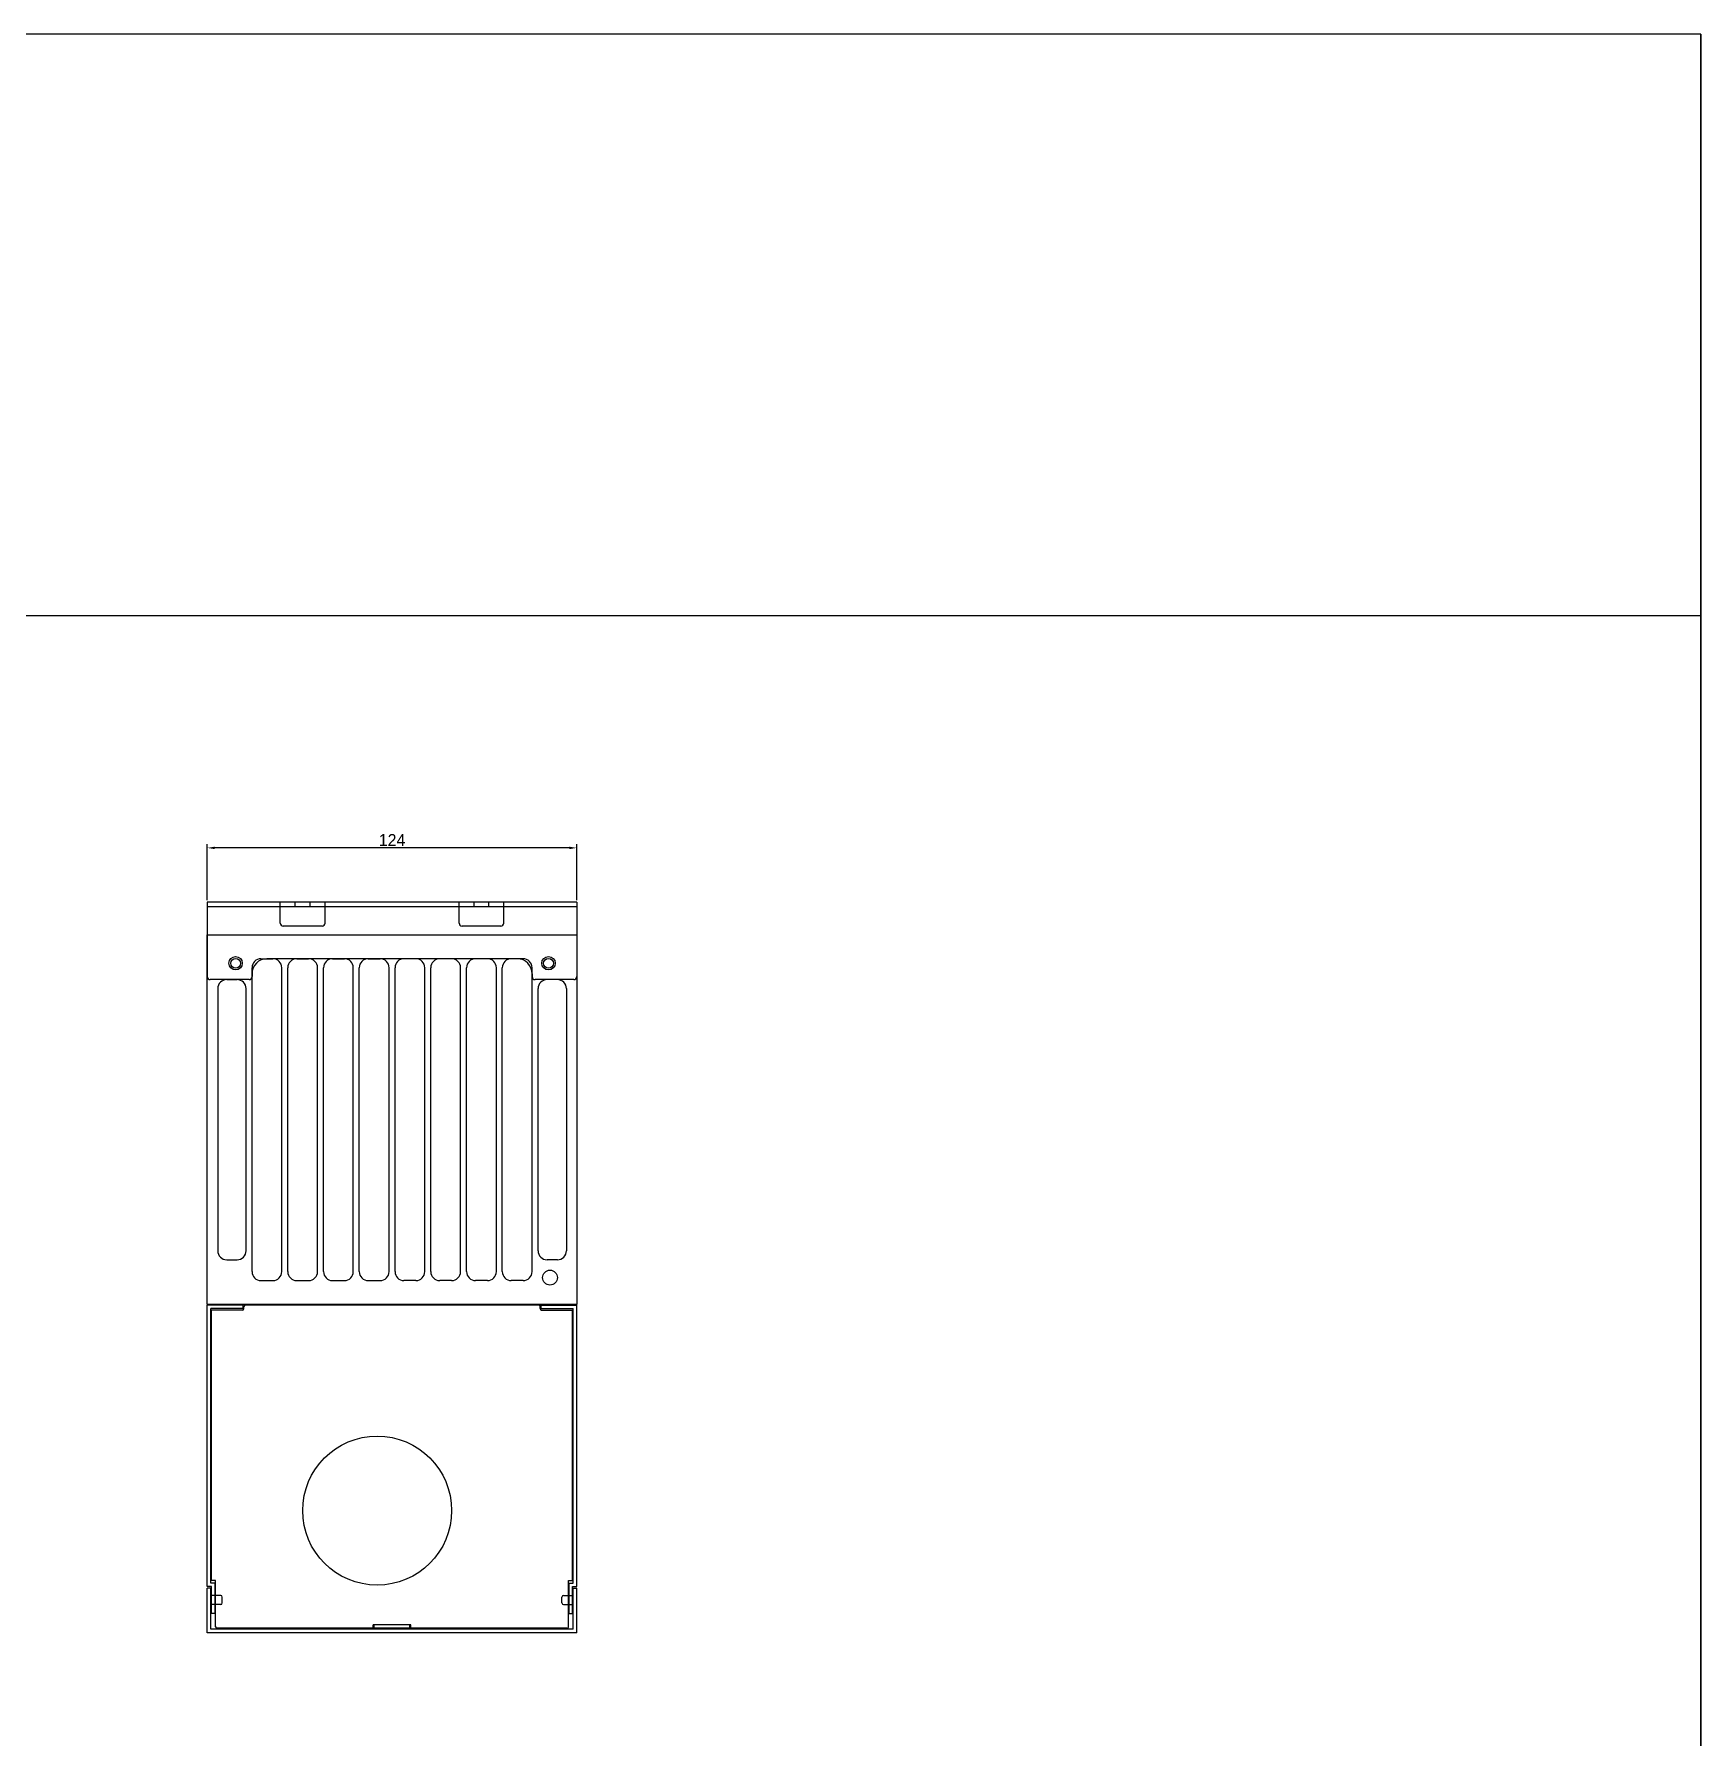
# Model space of a CAD drawing. Header units: millimetres. Extents: x 14468 to 16655, y -2998 to -1717.
# Drawn here: x 16096 to 16655, y -2289 to -1717 of the extents above; entities that cross this region are included whole.
import ezdxf

# ---------------------------------------------------------------- set-up
doc = ezdxf.new("R2010")
doc.units = ezdxf.units.MM
for name, color, linetype in [('CASE', 7, 'Continuous'), ('CASE BRACKET', 7, 'Continuous'), ('CASE COVER', 7, 'Continuous'), ('방열판', 7, 'Continuous')]:
    doc.layers.add(name, color=color, linetype=linetype)
doc.dimstyles.get("Standard").update_dxf_attribs({"dimtxt": 4, "dimasz": 2, "dimexe": 0.4, "dimexo": 0.9, "dimgap": 0.9, "dimtad": 1, "dimdsep": 46, "dimtxsty": 'Standard', "dimcen": 0.09, "dimclrd": 6, "dimclre": 6, "dimclrt": 4, "dimadec": 0, "dimazin": 2, "dimtfac": 1, "dimtofl": 0, "dimtmove": 0, "dimatfit": 3, "dimfxl": 1, "dimtolj": 1, "dimtzin": 0, "dimarcsym": 0})

# ---------------------------------------------------------------- blocks, each defined once
blk = doc.blocks.new('*D805')
at = {"color": 6, "lineweight": -2, "transparency": 16777216}
for p, q in [((16153.84, -2007.69), (16153.84, -1988.85)), ((16277.84, -2007.69), (16277.84, -1988.85)), ((16275.34, -1990.1), (16156.34, -1990.1))]:
    blk.add_line(p, q, dxfattribs=at)
at = {"color": 6, "transparency": 16777216}
for points in [[(16156.34, -1989.69), (16156.34, -1990.52), (16153.84, -1990.1)], [(16275.34, -1989.69), (16275.34, -1990.52), (16277.84, -1990.1)]]:
    blk.add_solid(points, dxfattribs=at)
at = {"layer": 'Defpoints', "color": 0, "transparency": 16777216}
for p in [(16153.84, -1990.1), (16153.84, -2008.32), (16277.84, -2008.32)]:
    blk.add_point(p, dxfattribs=at)
at = {"color": 1, "transparency": 16777216, "insert": (16215.84, -1987.48), "char_height": 4, "attachment_point": 5}
blk.add_mtext('124', dxfattribs=at)

msp = doc.modelspace()

# ---------------------------------------------------------------- linework, layer by layer
for p, q in [((16655.074, -1716.982), (14467.967, -1716.982)), ((16655.074, -2998.249), (16655.074, -1716.982)), ((16655.074, -1716.982), (16655.074, -2998.249)), ((16655.074, -1912.257), (14467.967, -1912.257))]:
    msp.add_line(p, q)
at = {"layer": 'CASE'}
for p, q in [((16165.838, -2143.519), (16153.838, -2143.519)), ((16153.838, -2238.019), (16153.838, -2143.519)), ((16165.838, -2144.719), (16165.838, -2143.519)), ((16166.138, -2144.719), (16166.138, -2144.019)), ((16265.038, -2143.519), (16166.638, -2143.519)), ((16265.538, -2144.719), (16265.538, -2144.019)), ((16265.838, -2143.519), (16277.838, -2143.519)), ((16265.838, -2144.719), (16265.838, -2143.519)), ((16277.838, -2238.019), (16277.838, -2143.519)), ((16165.838, -2144.719), (16155.038, -2144.719)), ((16155.038, -2236.819), (16155.038, -2144.719)), ((16165.638, -2145.219), (16155.238, -2145.219)), ((16155.238, -2236.019), (16155.238, -2145.219)), ((16265.838, -2144.719), (16276.638, -2144.719)), ((16266.038, -2145.219), (16276.438, -2145.219)), ((16276.438, -2236.019), (16276.438, -2145.219)), ((16276.638, -2236.819), (16276.638, -2144.719)), ((16155.238, -2238.019), (16153.838, -2238.019)), ((16156.438, -2236.819), (16155.038, -2236.819)), ((16156.638, -2236.019), (16155.238, -2236.019)), ((16155.238, -2247.019), (16155.238, -2238.019)), ((16156.438, -2247.019), (16156.438, -2236.819)), ((16156.638, -2251.519), (16156.638, -2236.019)), ((16275.038, -2251.519), (16275.038, -2236.019)), ((16275.038, -2236.019), (16276.438, -2236.019)), ((16275.238, -2247.019), (16275.238, -2236.819)), ((16275.238, -2236.819), (16276.638, -2236.819)), ((16276.438, -2247.019), (16276.438, -2238.019)), ((16276.438, -2238.019), (16277.838, -2238.019)), ((16156.438, -2247.019), (16155.238, -2247.019)), ((16275.238, -2247.019), (16276.438, -2247.019)), ((16209.538, -2252.019), (16157.138, -2252.019)), ((16222.138, -2250.819), (16209.538, -2250.819)), ((16209.538, -2252.019), (16209.538, -2250.819)), ((16209.838, -2252.019), (16209.838, -2250.819)), ((16221.838, -2252.019), (16209.838, -2252.019)), ((16221.838, -2252.019), (16221.838, -2250.819)), ((16222.138, -2252.019), (16222.138, -2250.819)), ((16274.538, -2252.019), (16222.138, -2252.019))]:
    msp.add_line(p, q, dxfattribs=at)
msp.add_circle((16210.838, -2212.519), 25, dxfattribs=at)
for centre, start, end in [((16166.638, -2144.019), 90, 180), ((16265.038, -2144.019), 0, 90), ((16165.638, -2144.719), 270, 0), ((16266.038, -2144.719), 180, 270), ((16157.138, -2251.519), 180, 270), ((16274.538, -2251.519), 270, 0)]:
    msp.add_arc(centre, 0.5, start, end, dxfattribs=at)
at = {"layer": 'CASE BRACKET', "color": 2}
for p, q in [((16277.838, -2008.319), (16153.838, -2008.319)), ((16153.838, -2008.319), (16153.838, -2033.32)), ((16277.838, -2009.919), (16153.838, -2009.919)), ((16178.338, -2009.919), (16178.338, -2008.319)), ((16178.338, -2015.319), (16178.338, -2009.919)), ((16183.338, -2009.919), (16183.338, -2008.319)), ((16188.338, -2009.919), (16188.338, -2008.319)), ((16193.338, -2009.919), (16193.338, -2008.319)), ((16193.338, -2015.319), (16193.338, -2009.919)), ((16238.338, -2009.919), (16238.338, -2008.319)), ((16238.338, -2015.319), (16238.338, -2009.919)), ((16243.338, -2009.919), (16243.338, -2008.319)), ((16248.338, -2009.919), (16248.338, -2008.319)), ((16253.338, -2009.919), (16253.338, -2008.319)), ((16253.338, -2015.319), (16253.338, -2009.919)), ((16277.838, -2008.319), (16277.838, -2033.32)), ((16192.338, -2016.319), (16179.338, -2016.319)), ((16252.338, -2016.319), (16239.338, -2016.319)), ((16257.838, -2027.32), (16173.838, -2027.32)), ((16167.838, -2034.32), (16154.838, -2034.32)), ((16168.838, -2032.32), (16168.838, -2033.32)), ((16262.838, -2032.32), (16262.838, -2033.32)), ((16276.838, -2034.32), (16263.838, -2034.32))]:
    msp.add_line(p, q, dxfattribs=at)
for centre in [(16163.338, -2028.819), (16268.338, -2028.819)]:
    msp.add_circle(centre, 2.25, dxfattribs=at)
for centre, radius, start, end in [((16179.338, -2015.319), 1, 180, 270), ((16192.338, -2015.319), 1, 270, 0), ((16239.338, -2015.319), 1, 180, 270), ((16252.338, -2015.319), 1, 270, 0), ((16173.838, -2032.32), 5, 90, 180), ((16257.838, -2032.32), 5, 0, 90), ((16154.838, -2033.32), 1, 180, 270), ((16167.838, -2033.32), 1, 270, 0), ((16263.838, -2033.32), 1, 180, 270), ((16276.838, -2033.32), 1, 270, 0)]:
    msp.add_arc(centre, radius, start, end, dxfattribs=at)
at = {"layer": 'CASE COVER'}
for p, q in [((16153.838, -2253.519), (16153.838, -2238.519)), ((16155.038, -2238.519), (16153.838, -2238.519)), ((16155.038, -2252.319), (16155.038, -2238.519)), ((16158.338, -2241.019), (16155.038, -2241.019)), ((16158.838, -2243.519), (16158.838, -2241.519)), ((16272.838, -2243.519), (16272.838, -2241.519)), ((16273.338, -2241.019), (16276.638, -2241.019)), ((16276.638, -2252.319), (16276.638, -2238.519)), ((16276.638, -2238.519), (16277.838, -2238.519)), ((16277.838, -2253.519), (16277.838, -2238.519)), ((16158.338, -2244.019), (16155.038, -2244.019)), ((16273.338, -2244.019), (16276.638, -2244.019)), ((16276.638, -2252.319), (16155.038, -2252.319)), ((16277.838, -2253.519), (16153.838, -2253.519))]:
    msp.add_line(p, q, dxfattribs=at)
for centre, start, end in [((16158.338, -2241.519), 0, 90), ((16273.338, -2241.519), 90, 180), ((16158.338, -2243.519), 270, 0), ((16273.338, -2243.519), 180, 270)]:
    msp.add_arc(centre, 0.5, start, end, dxfattribs=at)
at = {"layer": '방열판', "ltscale": 10}
for p, q in [((16153.838, -2143.319), (16153.838, -2019.319)), ((16153.838, -2019.319), (16277.838, -2019.319)), ((16277.838, -2019.319), (16277.838, -2143.319)), ((16171.838, -2027.319), (16175.838, -2027.319)), ((16183.838, -2027.319), (16187.838, -2027.319)), ((16195.838, -2027.319), (16199.838, -2027.319)), ((16207.838, -2027.319), (16211.838, -2027.319)), ((16223.838, -2027.319), (16219.838, -2027.319)), ((16235.838, -2027.319), (16231.838, -2027.319)), ((16247.838, -2027.319), (16243.838, -2027.319)), ((16259.838, -2027.319), (16255.838, -2027.319)), ((16160.338, -2034.319), (16163.838, -2034.319)), ((16168.838, -2132.319), (16168.838, -2030.319)), ((16178.838, -2132.319), (16178.838, -2030.319)), ((16180.838, -2132.319), (16180.838, -2030.319)), ((16190.838, -2132.319), (16190.838, -2030.319)), ((16192.838, -2132.319), (16192.838, -2030.319)), ((16202.838, -2132.319), (16202.838, -2030.319)), ((16204.838, -2132.319), (16204.838, -2030.319)), ((16214.838, -2132.319), (16214.838, -2030.319)), ((16216.838, -2132.319), (16216.838, -2030.319)), ((16226.838, -2132.319), (16226.838, -2030.319)), ((16228.838, -2132.319), (16228.838, -2030.319)), ((16238.838, -2132.319), (16238.838, -2030.319)), ((16240.838, -2132.319), (16240.838, -2030.319)), ((16250.838, -2132.319), (16250.838, -2030.319)), ((16252.838, -2132.319), (16252.838, -2030.319)), ((16262.838, -2132.319), (16262.838, -2030.319)), ((16271.338, -2034.319), (16267.838, -2034.319)), ((16157.338, -2037.319), (16157.338, -2125.319)), ((16166.838, -2125.319), (16166.838, -2037.319)), ((16264.838, -2125.319), (16264.838, -2037.319)), ((16274.338, -2037.319), (16274.338, -2125.319)), ((16160.338, -2128.319), (16163.838, -2128.319)), ((16271.338, -2128.319), (16267.838, -2128.319)), ((16171.838, -2135.319), (16175.838, -2135.319)), ((16183.838, -2135.319), (16187.838, -2135.319)), ((16195.838, -2135.319), (16199.838, -2135.319)), ((16207.838, -2135.319), (16211.838, -2135.319)), ((16223.838, -2135.319), (16219.838, -2135.319)), ((16235.838, -2135.319), (16231.838, -2135.319)), ((16247.838, -2135.319), (16243.838, -2135.319)), ((16259.838, -2135.319), (16255.838, -2135.319)), ((16277.838, -2143.319), (16153.838, -2143.319))]:
    msp.add_line(p, q, dxfattribs=at)
at = {"layer": '방열판'}
for centre, radius in [((16163.338, -2028.819), 1.65), ((16268.338, -2028.819), 1.65), ((16268.838, -2134.319), 2.5)]:
    msp.add_circle(centre, radius, dxfattribs=at)
at = {"layer": '방열판', "ltscale": 10}
for centre, start, end in [((16171.838, -2030.319), 90, 180), ((16175.838, -2030.319), 0, 90), ((16183.838, -2030.319), 90, 180), ((16187.838, -2030.319), 0, 90), ((16195.838, -2030.319), 90, 180), ((16199.838, -2030.319), 0, 90), ((16207.838, -2030.319), 90, 180), ((16211.838, -2030.319), 0, 90), ((16219.838, -2030.319), 90, 180), ((16223.838, -2030.319), 0, 90), ((16231.838, -2030.319), 90, 180), ((16235.838, -2030.319), 0, 90), ((16243.838, -2030.319), 90, 180), ((16247.838, -2030.319), 0, 90), ((16255.838, -2030.319), 90, 180), ((16259.838, -2030.319), 0, 90), ((16160.338, -2037.319), 90, 180), ((16163.838, -2037.319), 0, 90), ((16267.838, -2037.319), 90, 180), ((16271.338, -2037.319), 0, 90), ((16160.338, -2125.319), 180, 270), ((16163.838, -2125.319), 270, 0), ((16267.838, -2125.319), 180, 270), ((16271.338, -2125.319), 270, 0), ((16171.838, -2132.319), 180, 270), ((16175.838, -2132.319), 270, 0), ((16183.838, -2132.319), 180, 270), ((16187.838, -2132.319), 270, 0), ((16195.838, -2132.319), 180, 270), ((16199.838, -2132.319), 270, 0), ((16207.838, -2132.319), 180, 270), ((16211.838, -2132.319), 270, 0), ((16219.838, -2132.319), 180, 270), ((16223.838, -2132.319), 270, 0), ((16231.838, -2132.319), 180, 270), ((16235.838, -2132.319), 270, 0), ((16243.838, -2132.319), 180, 270), ((16247.838, -2132.319), 270, 0), ((16255.838, -2132.319), 180, 270), ((16259.838, -2132.319), 270, 0)]:
    msp.add_arc(centre, 3, start, end, dxfattribs=at)

# ---------------------------------------------------------------- dimensions: what is measured, and where the dimension line sits
at = {"color": 2}
dim = msp.add_linear_dim(base=(16153.838, -1990.103), p1=(16277.838, -2008.319), p2=(16153.838, -2008.319), dimstyle='Standard', override={"dimasz": 2.5, "dimexe": 1.25, "dimexo": 0.625, "dimgap": 0.625, "dimdsep": 44, "dimcen": 2.5, "dimclrt": 1, "dimazin": 0, "dimtofl": 1, "dimtolj": 0, "dimtzin": 8}, dxfattribs=at)
dim.commit()
dim.dimension.update_dxf_attribs({"geometry": '*D805', "text_midpoint": (16215.838, -1987.478)})

doc.saveas('drawing.dxf')
